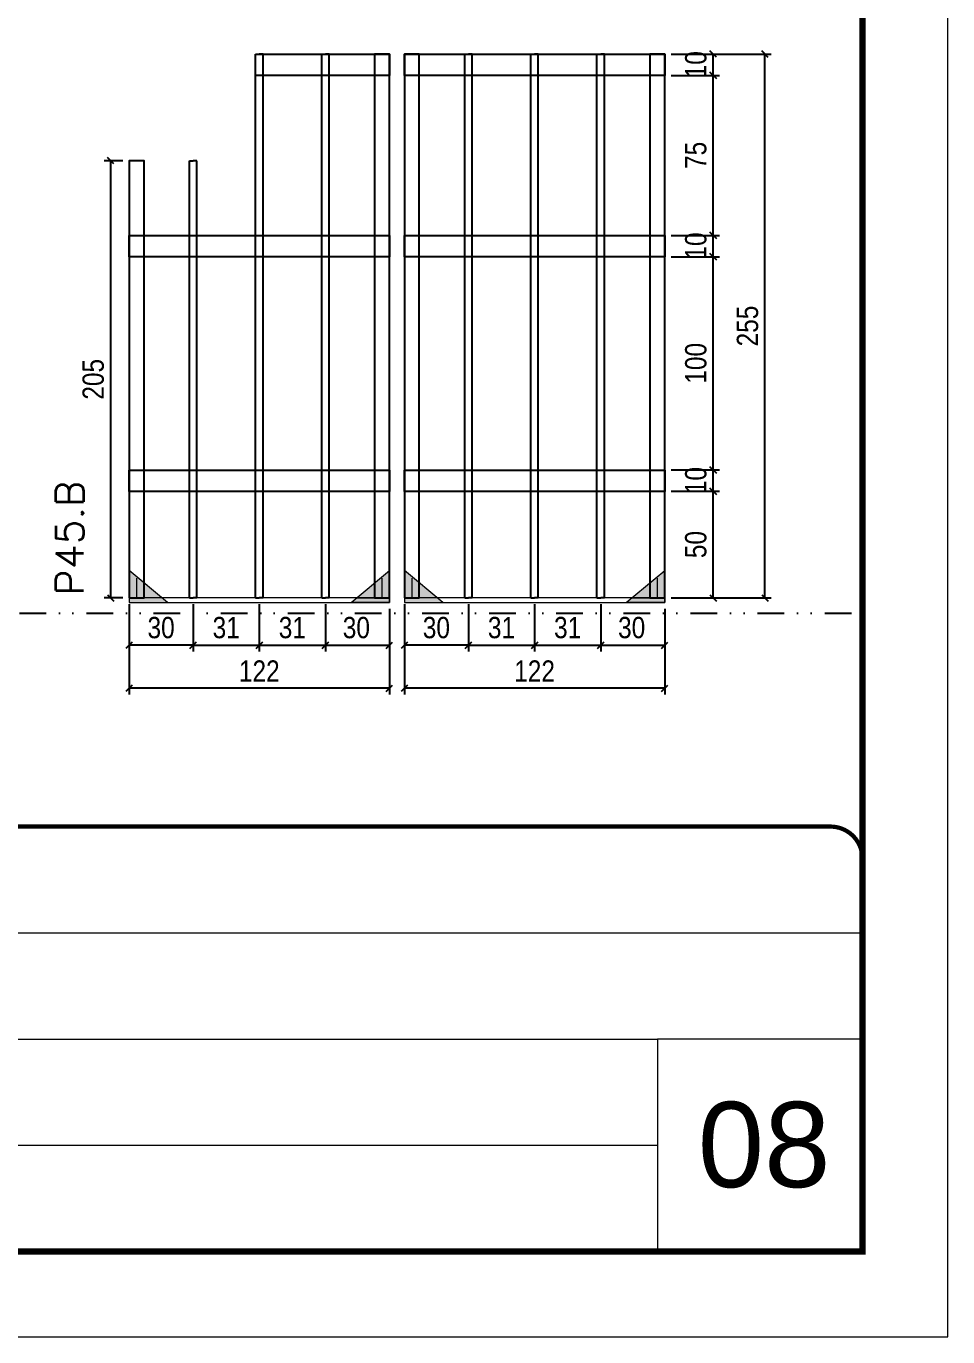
# Model space of a CAD drawing. Extents: x 14400 to 20667, y -21631 to 6985.
# Drawn here: x 20235 to 20667, y 4786 to 5401 of the extents above; entities that cross this region are included whole.
import ezdxf

# ---------------------------------------------------------------- set-up
doc = ezdxf.new("R2010")
doc.units = 0
for name, pattern in [('CONTINUO', [0]), ('DASHED', [0.75, 0.5, -0.25]), ('DIVIDE2', [0.625, 0.25, -0.125, 0, -0.125, 0, -0.125]), ('HIDDEN', [0.375, 0.25, -0.125])]:
    doc.linetypes.add(name, pattern=pattern)
for name, color, linetype, lineweight in [('CARIMBO', 255, 'Continuous', 9), ('Folhas', 255, 'Continuous', 9), ('Madeira', 126, 'Continuous', 18), ('Sarr 2.2x7', 40, 'Continuous', 9), ('SARRAFO DE PRESSAO', 251, 'DASHED', 9), ('Texto Seção', 7, 'Continuous', 15)]:
    doc.layers.add(name, color=color, linetype=linetype, lineweight=lineweight)
for name, color, linetype in [('COTA', 241, 'Continuous'), ('Nível', 160, 'Continuous'), ('SARR_2.2x10', 60, 'Continuous'), ('SARR_3.5x7', 81, 'Continuous'), ('SARR_7x7', 40, 'Continuous')]:
    doc.layers.add(name, color=color, linetype=linetype)
doc.styles.add('ARIAL', font='arial.ttf')
doc.styles.add('COTA TECNICA', font='techl___.ttf', dxfattribs={"height": 10})
doc.styles.add('REGUA-120', font='ROMANS.shx', dxfattribs={"height": 15})
doc.dimstyles.new('PAINEL', dxfattribs={"dimtxt": 10, "dimasz": 3, "dimexe": 3, "dimexo": 3, "dimgap": 3, "dimtad": 1, "dimdec": 1, "dimzin": 12, "dimdsep": 46, "dimtxsty": 'COTA TECNICA', "dimblk1": 'OBLIQUE', "dimblk2": 'OBLIQUE', "dimsah": 1, "dimcen": 0.9, "dimclrd": 4, "dimclre": 4, "dimclrt": 240, "dimadec": 1, "dimazin": 3, "dimtfac": 1, "dimtdec": 1, "dimtmove": 0, "dimatfit": 3, "dimfxl": 1, "dimtolj": 1, "dimtzin": 12, "dimarcsym": 0})

# ---------------------------------------------------------------- blocks, each defined once
blk = doc.blocks.new('9999999999')
at = {"color": 30, "linetype": 'CONTINUO'}
for p, q in [((98564.56, 34379.64), (99583.98, 34379.64)), ((98564.56, 34329.83), (99487.98, 34329.83)), ((99583.98, 34329.83), (99487.98, 34329.83)), ((99487.98, 34329.83), (99487.98, 34230.21)), ((98564.56, 34280.02), (99487.98, 34280.02))]:
    blk.add_line(p, q, dxfattribs=at)
at = {"color": 30, "linetype": 'CONTINUO', "const_width": 2}
blk.add_lwpolyline([(99583.98, 34230.21), (99583.98, 34414.45, 0.414214), (99568.98, 34429.45), (98228.98, 34429.45, 0.414214), (98213.98, 34414.45), (98213.98, 34245.21, 0.414214), (98228.98, 34230.21), (99583.98, 34230.21)], format="xyb", dxfattribs=at)
at = {"layer": 'Folhas'}
blk.add_lwpolyline([(98138.98, 34190.21), (99623.98, 34190.21), (99623.98, 35240.21), (98138.98, 35240.21)], close=True, dxfattribs=at)
at = {"layer": 'Folhas', "color": 30, "const_width": 3}
blk.add_lwpolyline([(98213.98, 34230.21), (99583.98, 34230.21), (99583.98, 35200.21), (98213.98, 35200.21)], close=True, dxfattribs=at)
blk = doc.blocks.new('_Oblique')
at = {"color": 0, "linetype": 'ByBlock', "lineweight": -2}
blk.add_line((-0.5, -0.5), (0.5, 0.5), dxfattribs=at)
blk = doc.blocks.new('*D709')
at = {"layer": 'COTA', "color": 4, "lineweight": -2, "transparency": 16777216}
for p, q in [((20412.34, 5114.44), (20412.34, 5087.26)), ((20534.34, 5114.44), (20534.34, 5087.26)), ((20534.34, 5090.26), (20412.34, 5090.26))]:
    blk.add_line(p, q, dxfattribs=at)
at = {"layer": 'Defpoints', "color": 0, "transparency": 16777216}
for p in [(20412.34, 5117.44), (20534.34, 5117.44), (20412.34, 5090.26)]:
    blk.add_point(p, dxfattribs=at)
at = {"layer": 'COTA', "color": 4, "lineweight": -2, "transparency": 16777216, "xscale": 3, "yscale": 3, "zscale": 3, "rotation": 180}
blk.add_blockref('_Oblique', (20412.34, 5090.26), dxfattribs=at)
at = {"layer": 'COTA', "color": 4, "lineweight": -2, "transparency": 16777216, "xscale": 3, "yscale": 3, "zscale": 3}
blk.add_blockref('_Oblique', (20534.34, 5090.26), dxfattribs=at)
at = {"layer": 'COTA', "color": 240, "transparency": 16777216, "insert": (20473.34, 5098.32), "char_height": 10, "attachment_point": 5, "style": 'COTA TECNICA'}
blk.add_mtext('\\A1;122', dxfattribs=at)
blk = doc.blocks.new('*D710')
at = {"layer": 'COTA', "color": 4, "lineweight": -2, "transparency": 16777216}
for p, q in [((20412.34, 5129.64), (20412.34, 5107.44)), ((20442.34, 5129.64), (20442.34, 5107.44)), ((20442.34, 5110.44), (20412.34, 5110.44))]:
    blk.add_line(p, q, dxfattribs=at)
at = {"layer": 'Defpoints', "color": 0, "transparency": 16777216}
for p in [(20412.34, 5132.64), (20442.34, 5132.64), (20412.34, 5110.44)]:
    blk.add_point(p, dxfattribs=at)
at = {"layer": 'COTA', "color": 4, "lineweight": -2, "transparency": 16777216, "xscale": 3, "yscale": 3, "zscale": 3, "rotation": 180}
blk.add_blockref('_Oblique', (20412.34, 5110.44), dxfattribs=at)
at = {"layer": 'COTA', "color": 4, "lineweight": -2, "transparency": 16777216, "xscale": 3, "yscale": 3, "zscale": 3}
blk.add_blockref('_Oblique', (20442.34, 5110.44), dxfattribs=at)
at = {"layer": 'COTA', "color": 240, "transparency": 16777216, "insert": (20427.34, 5118.65), "char_height": 10, "attachment_point": 5, "style": 'COTA TECNICA'}
blk.add_mtext('\\A1;30', dxfattribs=at)
blk = doc.blocks.new('*D711')
at = {"layer": 'COTA', "color": 4, "lineweight": -2, "transparency": 16777216}
for p, q in [((20504.34, 5129.64), (20504.34, 5107.44)), ((20534.34, 5127.44), (20534.34, 5107.44)), ((20504.34, 5110.44), (20534.34, 5110.44))]:
    blk.add_line(p, q, dxfattribs=at)
at = {"layer": 'Defpoints', "color": 0, "transparency": 16777216}
for p in [(20504.34, 5132.64), (20534.34, 5130.44), (20534.34, 5110.44)]:
    blk.add_point(p, dxfattribs=at)
at = {"layer": 'COTA', "color": 4, "lineweight": -2, "transparency": 16777216, "xscale": 3, "yscale": 3, "zscale": 3, "rotation": 180}
blk.add_blockref('_Oblique', (20504.34, 5110.44), dxfattribs=at)
at = {"layer": 'COTA', "color": 4, "lineweight": -2, "transparency": 16777216, "xscale": 3, "yscale": 3, "zscale": 3}
blk.add_blockref('_Oblique', (20534.34, 5110.44), dxfattribs=at)
at = {"layer": 'COTA', "color": 240, "transparency": 16777216, "insert": (20518.84, 5118.65), "char_height": 10, "attachment_point": 5, "style": 'COTA TECNICA'}
blk.add_mtext('\\A1;30', dxfattribs=at)
blk = doc.blocks.new('*D712')
at = {"layer": 'COTA', "color": 4, "lineweight": -2, "transparency": 16777216}
for p, q in [((20442.34, 5129.64), (20442.34, 5107.44)), ((20473.34, 5129.64), (20473.34, 5107.44)), ((20442.34, 5110.44), (20473.34, 5110.44))]:
    blk.add_line(p, q, dxfattribs=at)
at = {"layer": 'Defpoints', "color": 0, "transparency": 16777216}
for p in [(20442.34, 5132.64), (20473.34, 5132.64), (20473.34, 5110.44)]:
    blk.add_point(p, dxfattribs=at)
at = {"layer": 'COTA', "color": 4, "lineweight": -2, "transparency": 16777216, "xscale": 3, "yscale": 3, "zscale": 3, "rotation": 180}
blk.add_blockref('_Oblique', (20442.34, 5110.44), dxfattribs=at)
at = {"layer": 'COTA', "color": 4, "lineweight": -2, "transparency": 16777216, "xscale": 3, "yscale": 3, "zscale": 3}
blk.add_blockref('_Oblique', (20473.34, 5110.44), dxfattribs=at)
at = {"layer": 'COTA', "color": 240, "transparency": 16777216, "insert": (20457.84, 5118.65), "char_height": 10, "attachment_point": 5, "style": 'COTA TECNICA'}
blk.add_mtext('\\A1;31', dxfattribs=at)
blk = doc.blocks.new('*D713')
at = {"layer": 'COTA', "color": 4, "lineweight": -2, "transparency": 16777216}
for p, q in [((20537.34, 5182.64), (20560.04, 5182.64)), ((20557.04, 5132.64), (20557.04, 5182.64)), ((20537.34, 5132.64), (20560.04, 5132.64))]:
    blk.add_line(p, q, dxfattribs=at)
at = {"layer": 'Defpoints', "color": 0, "transparency": 16777216}
for p in [(20534.34, 5182.64), (20557.04, 5182.64), (20534.34, 5132.64)]:
    blk.add_point(p, dxfattribs=at)
at = {"layer": 'COTA', "color": 4, "lineweight": -2, "transparency": 16777216, "xscale": 3, "yscale": 3, "zscale": 3}
for p, rotation in [((20557.04, 5182.64), 90), ((20557.04, 5132.64), 270)]:
    blk.add_blockref('_Oblique', p, dxfattribs=dict(at, rotation=rotation))
at = {"layer": 'COTA', "color": 240, "transparency": 16777216, "insert": (20548.93, 5157.64), "char_height": 10, "attachment_point": 5, "rotation": 90, "style": 'COTA TECNICA'}
blk.add_mtext('\\A1;50', dxfattribs=at)
blk = doc.blocks.new('*D714')
at = {"layer": 'COTA', "color": 4, "lineweight": -2, "transparency": 16777216}
for p, q in [((20473.34, 5129.64), (20473.34, 5107.44)), ((20504.34, 5129.64), (20504.34, 5107.44)), ((20473.34, 5110.44), (20504.34, 5110.44))]:
    blk.add_line(p, q, dxfattribs=at)
at = {"layer": 'Defpoints', "color": 0, "transparency": 16777216}
for p in [(20473.34, 5132.64), (20504.34, 5132.64), (20504.34, 5110.44)]:
    blk.add_point(p, dxfattribs=at)
at = {"layer": 'COTA', "color": 4, "lineweight": -2, "transparency": 16777216, "xscale": 3, "yscale": 3, "zscale": 3, "rotation": 180}
blk.add_blockref('_Oblique', (20473.34, 5110.44), dxfattribs=at)
at = {"layer": 'COTA', "color": 4, "lineweight": -2, "transparency": 16777216, "xscale": 3, "yscale": 3, "zscale": 3}
blk.add_blockref('_Oblique', (20504.34, 5110.44), dxfattribs=at)
at = {"layer": 'COTA', "color": 240, "transparency": 16777216, "insert": (20488.84, 5118.65), "char_height": 10, "attachment_point": 5, "style": 'COTA TECNICA'}
blk.add_mtext('\\A1;31', dxfattribs=at)
blk = doc.blocks.new('*D715')
at = {"layer": 'COTA', "color": 4, "lineweight": -2, "transparency": 16777216}
for p, q in [((20537.34, 5192.64), (20560.04, 5192.64)), ((20557.04, 5182.64), (20557.04, 5192.64)), ((20537.34, 5182.64), (20560.04, 5182.64))]:
    blk.add_line(p, q, dxfattribs=at)
at = {"layer": 'Defpoints', "color": 0, "transparency": 16777216}
for p in [(20534.34, 5192.64), (20557.04, 5192.64), (20534.34, 5182.64)]:
    blk.add_point(p, dxfattribs=at)
at = {"layer": 'COTA', "color": 4, "lineweight": -2, "transparency": 16777216, "xscale": 3, "yscale": 3, "zscale": 3}
for p, rotation in [((20557.04, 5192.64), 90), ((20557.04, 5182.64), 270)]:
    blk.add_blockref('_Oblique', p, dxfattribs=dict(at, rotation=rotation))
at = {"layer": 'COTA', "color": 240, "transparency": 16777216, "insert": (20548.94, 5187.64), "char_height": 10, "attachment_point": 5, "rotation": 90, "style": 'COTA TECNICA'}
blk.add_mtext('\\A1;10', dxfattribs=at)
blk = doc.blocks.new('*D716')
at = {"layer": 'COTA', "color": 4, "lineweight": -2, "transparency": 16777216}
for p, q in [((20537.34, 5292.64), (20560.04, 5292.64)), ((20557.04, 5192.64), (20557.04, 5292.64)), ((20537.34, 5192.64), (20560.04, 5192.64))]:
    blk.add_line(p, q, dxfattribs=at)
at = {"layer": 'Defpoints', "color": 0, "transparency": 16777216}
for p in [(20534.34, 5292.64), (20557.04, 5292.64), (20534.34, 5192.64)]:
    blk.add_point(p, dxfattribs=at)
at = {"layer": 'COTA', "color": 4, "lineweight": -2, "transparency": 16777216, "xscale": 3, "yscale": 3, "zscale": 3}
for p, rotation in [((20557.04, 5292.64), 90), ((20557.04, 5192.64), 270)]:
    blk.add_blockref('_Oblique', p, dxfattribs=dict(at, rotation=rotation))
at = {"layer": 'COTA', "color": 240, "transparency": 16777216, "insert": (20548.94, 5242.64), "char_height": 10, "attachment_point": 5, "rotation": 90, "style": 'COTA TECNICA'}
blk.add_mtext('\\A1;100', dxfattribs=at)
blk = doc.blocks.new('*D717')
at = {"layer": 'COTA', "color": 4, "lineweight": -2, "transparency": 16777216}
for p, q in [((20537.34, 5302.64), (20560.04, 5302.64)), ((20557.04, 5292.64), (20557.04, 5302.64)), ((20537.34, 5292.64), (20560.04, 5292.64))]:
    blk.add_line(p, q, dxfattribs=at)
at = {"layer": 'Defpoints', "color": 0, "transparency": 16777216}
for p in [(20534.34, 5302.64), (20557.04, 5302.64), (20534.34, 5292.64)]:
    blk.add_point(p, dxfattribs=at)
at = {"layer": 'COTA', "color": 4, "lineweight": -2, "transparency": 16777216, "xscale": 3, "yscale": 3, "zscale": 3}
for p, rotation in [((20557.04, 5302.64), 90), ((20557.04, 5292.64), 270)]:
    blk.add_blockref('_Oblique', p, dxfattribs=dict(at, rotation=rotation))
at = {"layer": 'COTA', "color": 240, "transparency": 16777216, "insert": (20548.94, 5297.64), "char_height": 10, "attachment_point": 5, "rotation": 90, "style": 'COTA TECNICA'}
blk.add_mtext('\\A1;10', dxfattribs=at)
blk = doc.blocks.new('*D718')
at = {"layer": 'COTA', "color": 4, "lineweight": -2, "transparency": 16777216}
for p, q in [((20537.34, 5377.64), (20560.04, 5377.64)), ((20557.04, 5302.64), (20557.04, 5377.64)), ((20537.34, 5302.64), (20560.04, 5302.64))]:
    blk.add_line(p, q, dxfattribs=at)
at = {"layer": 'Defpoints', "color": 0, "transparency": 16777216}
for p in [(20534.34, 5377.64), (20557.04, 5377.64), (20534.34, 5302.64)]:
    blk.add_point(p, dxfattribs=at)
at = {"layer": 'COTA', "color": 4, "lineweight": -2, "transparency": 16777216, "xscale": 3, "yscale": 3, "zscale": 3}
for p, rotation in [((20557.04, 5377.64), 90), ((20557.04, 5302.64), 270)]:
    blk.add_blockref('_Oblique', p, dxfattribs=dict(at, rotation=rotation))
at = {"layer": 'COTA', "color": 240, "transparency": 16777216, "insert": (20548.93, 5340.14), "char_height": 10, "attachment_point": 5, "rotation": 90, "style": 'COTA TECNICA'}
blk.add_mtext('\\A1;75', dxfattribs=at)
blk = doc.blocks.new('*D719')
at = {"layer": 'COTA', "color": 4, "lineweight": -2, "transparency": 16777216}
for p, q in [((20537.34, 5387.64), (20560.04, 5387.64)), ((20557.04, 5377.64), (20557.04, 5387.64)), ((20537.34, 5377.64), (20560.04, 5377.64))]:
    blk.add_line(p, q, dxfattribs=at)
at = {"layer": 'Defpoints', "color": 0, "transparency": 16777216}
for p in [(20534.34, 5387.64), (20557.04, 5387.64), (20534.34, 5377.64)]:
    blk.add_point(p, dxfattribs=at)
at = {"layer": 'COTA', "color": 4, "lineweight": -2, "transparency": 16777216, "xscale": 3, "yscale": 3, "zscale": 3}
for p, rotation in [((20557.04, 5387.64), 90), ((20557.04, 5377.64), 270)]:
    blk.add_blockref('_Oblique', p, dxfattribs=dict(at, rotation=rotation))
at = {"layer": 'COTA', "color": 240, "transparency": 16777216, "insert": (20548.94, 5382.64), "char_height": 10, "attachment_point": 5, "rotation": 90, "style": 'COTA TECNICA'}
blk.add_mtext('\\A1;10', dxfattribs=at)
blk = doc.blocks.new('*D720')
at = {"layer": 'COTA', "color": 4, "lineweight": -2, "transparency": 16777216}
for p, q in [((20283.34, 5114.44), (20283.34, 5087.26)), ((20405.34, 5114.44), (20405.34, 5087.26)), ((20405.34, 5090.26), (20283.34, 5090.26))]:
    blk.add_line(p, q, dxfattribs=at)
at = {"layer": 'Defpoints', "color": 0, "transparency": 16777216}
for p in [(20283.34, 5117.44), (20405.34, 5117.44), (20283.34, 5090.26)]:
    blk.add_point(p, dxfattribs=at)
at = {"layer": 'COTA', "color": 4, "lineweight": -2, "transparency": 16777216, "xscale": 3, "yscale": 3, "zscale": 3, "rotation": 180}
blk.add_blockref('_Oblique', (20283.34, 5090.26), dxfattribs=at)
at = {"layer": 'COTA', "color": 4, "lineweight": -2, "transparency": 16777216, "xscale": 3, "yscale": 3, "zscale": 3}
blk.add_blockref('_Oblique', (20405.34, 5090.26), dxfattribs=at)
at = {"layer": 'COTA', "color": 240, "transparency": 16777216, "insert": (20344.34, 5098.32), "char_height": 10, "attachment_point": 5, "style": 'COTA TECNICA'}
blk.add_mtext('\\A1;122', dxfattribs=at)
blk = doc.blocks.new('*D721')
at = {"layer": 'COTA', "color": 4, "lineweight": -2, "transparency": 16777216}
for p, q in [((20283.34, 5129.64), (20283.34, 5107.44)), ((20313.34, 5129.64), (20313.34, 5107.44)), ((20313.34, 5110.44), (20283.34, 5110.44))]:
    blk.add_line(p, q, dxfattribs=at)
at = {"layer": 'Defpoints', "color": 0, "transparency": 16777216}
for p in [(20283.34, 5132.64), (20313.34, 5132.64), (20283.34, 5110.44)]:
    blk.add_point(p, dxfattribs=at)
at = {"layer": 'COTA', "color": 4, "lineweight": -2, "transparency": 16777216, "xscale": 3, "yscale": 3, "zscale": 3, "rotation": 180}
blk.add_blockref('_Oblique', (20283.34, 5110.44), dxfattribs=at)
at = {"layer": 'COTA', "color": 4, "lineweight": -2, "transparency": 16777216, "xscale": 3, "yscale": 3, "zscale": 3}
blk.add_blockref('_Oblique', (20313.34, 5110.44), dxfattribs=at)
at = {"layer": 'COTA', "color": 240, "transparency": 16777216, "insert": (20298.34, 5118.65), "char_height": 10, "attachment_point": 5, "style": 'COTA TECNICA'}
blk.add_mtext('\\A1;30', dxfattribs=at)
blk = doc.blocks.new('*D722')
at = {"layer": 'COTA', "color": 4, "lineweight": -2, "transparency": 16777216}
for p, q in [((20375.34, 5129.64), (20375.34, 5107.44)), ((20405.34, 5127.44), (20405.34, 5107.44)), ((20375.34, 5110.44), (20405.34, 5110.44))]:
    blk.add_line(p, q, dxfattribs=at)
at = {"layer": 'Defpoints', "color": 0, "transparency": 16777216}
for p in [(20375.34, 5132.64), (20405.34, 5130.44), (20405.34, 5110.44)]:
    blk.add_point(p, dxfattribs=at)
at = {"layer": 'COTA', "color": 4, "lineweight": -2, "transparency": 16777216, "xscale": 3, "yscale": 3, "zscale": 3, "rotation": 180}
blk.add_blockref('_Oblique', (20375.34, 5110.44), dxfattribs=at)
at = {"layer": 'COTA', "color": 4, "lineweight": -2, "transparency": 16777216, "xscale": 3, "yscale": 3, "zscale": 3}
blk.add_blockref('_Oblique', (20405.34, 5110.44), dxfattribs=at)
at = {"layer": 'COTA', "color": 240, "transparency": 16777216, "insert": (20389.84, 5118.65), "char_height": 10, "attachment_point": 5, "style": 'COTA TECNICA'}
blk.add_mtext('\\A1;30', dxfattribs=at)
blk = doc.blocks.new('*D723')
at = {"layer": 'COTA', "color": 4, "lineweight": -2, "transparency": 16777216}
for p, q in [((20313.34, 5129.64), (20313.34, 5107.44)), ((20344.34, 5129.64), (20344.34, 5107.44)), ((20313.34, 5110.44), (20344.34, 5110.44))]:
    blk.add_line(p, q, dxfattribs=at)
at = {"layer": 'Defpoints', "color": 0, "transparency": 16777216}
for p in [(20313.34, 5132.64), (20344.34, 5132.64), (20344.34, 5110.44)]:
    blk.add_point(p, dxfattribs=at)
at = {"layer": 'COTA', "color": 4, "lineweight": -2, "transparency": 16777216, "xscale": 3, "yscale": 3, "zscale": 3, "rotation": 180}
blk.add_blockref('_Oblique', (20313.34, 5110.44), dxfattribs=at)
at = {"layer": 'COTA', "color": 4, "lineweight": -2, "transparency": 16777216, "xscale": 3, "yscale": 3, "zscale": 3}
blk.add_blockref('_Oblique', (20344.34, 5110.44), dxfattribs=at)
at = {"layer": 'COTA', "color": 240, "transparency": 16777216, "insert": (20328.84, 5118.65), "char_height": 10, "attachment_point": 5, "style": 'COTA TECNICA'}
blk.add_mtext('\\A1;31', dxfattribs=at)
blk = doc.blocks.new('*D724')
at = {"layer": 'COTA', "color": 4, "lineweight": -2, "transparency": 16777216}
for p, q in [((20344.34, 5129.64), (20344.34, 5107.44)), ((20375.34, 5129.64), (20375.34, 5107.44)), ((20344.34, 5110.44), (20375.34, 5110.44))]:
    blk.add_line(p, q, dxfattribs=at)
at = {"layer": 'Defpoints', "color": 0, "transparency": 16777216}
for p in [(20344.34, 5132.64), (20375.34, 5132.64), (20375.34, 5110.44)]:
    blk.add_point(p, dxfattribs=at)
at = {"layer": 'COTA', "color": 4, "lineweight": -2, "transparency": 16777216, "xscale": 3, "yscale": 3, "zscale": 3, "rotation": 180}
blk.add_blockref('_Oblique', (20344.34, 5110.44), dxfattribs=at)
at = {"layer": 'COTA', "color": 4, "lineweight": -2, "transparency": 16777216, "xscale": 3, "yscale": 3, "zscale": 3}
blk.add_blockref('_Oblique', (20375.34, 5110.44), dxfattribs=at)
at = {"layer": 'COTA', "color": 240, "transparency": 16777216, "insert": (20359.84, 5118.65), "char_height": 10, "attachment_point": 5, "style": 'COTA TECNICA'}
blk.add_mtext('\\A1;31', dxfattribs=at)
blk = doc.blocks.new('*D725')
at = {"layer": 'COTA', "color": 4, "lineweight": -2, "transparency": 16777216}
for p, q in [((20280.34, 5337.64), (20271.68, 5337.64)), ((20274.68, 5337.64), (20274.68, 5132.64)), ((20280.34, 5132.64), (20271.68, 5132.64))]:
    blk.add_line(p, q, dxfattribs=at)
at = {"layer": 'Defpoints', "color": 0, "transparency": 16777216}
for p in [(20283.34, 5337.64), (20274.68, 5132.64), (20283.34, 5132.64)]:
    blk.add_point(p, dxfattribs=at)
at = {"layer": 'COTA', "color": 4, "lineweight": -2, "transparency": 16777216, "xscale": 3, "yscale": 3, "zscale": 3}
for p, rotation in [((20274.68, 5337.64), 90), ((20274.68, 5132.64), 270)]:
    blk.add_blockref('_Oblique', p, dxfattribs=dict(at, rotation=rotation))
at = {"layer": 'COTA', "color": 240, "transparency": 16777216, "insert": (20266.57, 5235.14), "char_height": 10, "attachment_point": 5, "rotation": 90, "style": 'COTA TECNICA'}
blk.add_mtext('\\A1;205', dxfattribs=at)
blk = doc.blocks.new('*D726')
at = {"layer": 'COTA', "color": 4, "lineweight": -2, "transparency": 16777216}
for p, q in [((20537.34, 5387.6), (20584.28, 5387.6)), ((20581.28, 5132.64), (20581.28, 5387.6)), ((20537.34, 5132.64), (20584.28, 5132.64))]:
    blk.add_line(p, q, dxfattribs=at)
at = {"layer": 'Defpoints', "color": 0, "transparency": 16777216}
for p in [(20534.34, 5387.6), (20581.28, 5387.6), (20534.34, 5132.64)]:
    blk.add_point(p, dxfattribs=at)
at = {"layer": 'COTA', "color": 4, "lineweight": -2, "transparency": 16777216, "xscale": 3, "yscale": 3, "zscale": 3}
for p, rotation in [((20581.28, 5387.6), 90), ((20581.28, 5132.64), 270)]:
    blk.add_blockref('_Oblique', p, dxfattribs=dict(at, rotation=rotation))
at = {"layer": 'COTA', "color": 240, "transparency": 16777216, "insert": (20573.17, 5260.12), "char_height": 10, "attachment_point": 5, "rotation": 90, "style": 'COTA TECNICA'}
blk.add_mtext('\\A1;255', dxfattribs=at)

msp = doc.modelspace()

# ---------------------------------------------------------------- hatches: boundary and pattern name
at = {"layer": 'Madeira'}
h = msp.add_hatch(color=252, dxfattribs=at)
h.dxf.hatch_style = 2
h.paths.add_polyline_path([(20283.34, 5145.44), (20283.34, 5130.44), (20301.34, 5130.44)])
h = msp.add_hatch(color=252, dxfattribs=at)
h.dxf.hatch_style = 2
h.paths.add_polyline_path([(20405.34, 5145.44), (20405.34, 5130.44), (20387.34, 5130.44)])
h = msp.add_hatch(color=252, dxfattribs=at)
h.dxf.hatch_style = 2
h.paths.add_polyline_path([(20412.34, 5145.44), (20412.34, 5130.44), (20430.34, 5130.44)])
h = msp.add_hatch(color=252, dxfattribs=at)
h.dxf.hatch_style = 2
h.paths.add_polyline_path([(20534.34, 5145.44), (20534.34, 5130.44), (20516.34, 5130.44)])

# ---------------------------------------------------------------- linework, layer by layer
at = {"layer": 'Madeira', "color": 1, "linetype": 'HIDDEN'}
for p, q in [((20286.84, 5141.94), (20286.84, 5132.64)), ((20286.84, 5141.94), (20286.84, 5132.64)), ((20290.34, 5138.43), (20290.34, 5132.64)), ((20401.84, 5141.94), (20401.84, 5132.64)), ((20401.84, 5141.94), (20401.84, 5132.64)), ((20415.84, 5141.94), (20415.84, 5132.64)), ((20415.84, 5141.94), (20415.84, 5132.64)), ((20419.34, 5138.43), (20419.34, 5132.64)), ((20530.84, 5141.94), (20530.84, 5132.64)), ((20530.84, 5141.94), (20530.84, 5132.64)), ((20293.17, 5132.64), (20283.34, 5132.64)), ((20293.17, 5132.64), (20283.34, 5132.64)), ((20299.14, 5132.64), (20283.34, 5132.64)), ((20389.54, 5132.64), (20405.34, 5132.64)), ((20395.51, 5132.64), (20405.34, 5132.64)), ((20395.51, 5132.64), (20405.34, 5132.64)), ((20422.17, 5132.64), (20412.34, 5132.64)), ((20422.17, 5132.64), (20412.34, 5132.64)), ((20428.14, 5132.64), (20412.34, 5132.64)), ((20518.54, 5132.64), (20534.34, 5132.64)), ((20524.51, 5132.64), (20534.34, 5132.64)), ((20524.51, 5132.64), (20534.34, 5132.64))]:
    msp.add_line(p, q, dxfattribs=at)
at = {"layer": 'Madeira'}
for p, q in [((20283.34, 5132.64), (20283.34, 5130.44)), ((20283.34, 5132.64), (20283.34, 5130.44)), ((20283.34, 5132.64), (20283.34, 5130.44)), ((20412.34, 5132.64), (20412.34, 5130.44)), ((20412.34, 5132.64), (20412.34, 5130.44)), ((20412.34, 5132.64), (20412.34, 5130.44))]:
    msp.add_line(p, q, dxfattribs=at)
at = {"layer": 'Madeira', "color": 0}
for points in [[(20283.34, 5145.44), (20283.34, 5130.44), (20301.34, 5130.44), (20283.34, 5145.44)], [(20405.34, 5145.44), (20405.34, 5130.44), (20387.34, 5130.44), (20405.34, 5145.44)], [(20412.34, 5145.44), (20412.34, 5130.44), (20430.34, 5130.44), (20412.34, 5145.44)], [(20534.34, 5145.44), (20534.34, 5130.44), (20516.34, 5130.44), (20534.34, 5145.44)]]:
    msp.add_lwpolyline(points, dxfattribs=at)
at = {"layer": 'Nível', "color": 4, "linetype": 'DIVIDE2', "ltscale": 50}
msp.add_line((19256.97, 5125.44), (20626.97, 5125.44), dxfattribs=at)
at = {"layer": 'Sarr 2.2x7'}
for points in [[(20405.34, 5132.64), (20283.34, 5132.64), (20283.34, 5130.44), (20405.34, 5130.44)], [(20534.34, 5132.64), (20412.34, 5132.64), (20412.34, 5130.44), (20534.34, 5130.44)]]:
    msp.add_lwpolyline(points, close=True, dxfattribs=at)
at = {"layer": 'SARR_2.2x10'}
for points in [[(20342.59, 5387.6), (20405.34, 5387.6), (20405.34, 5377.6), (20342.59, 5377.6)], [(20412.34, 5387.6), (20534.34, 5387.6), (20534.34, 5377.6), (20412.34, 5377.6)], [(20283.34, 5302.6), (20405.34, 5302.6), (20405.34, 5292.6), (20283.34, 5292.6)], [(20412.34, 5302.6), (20534.34, 5302.6), (20534.34, 5292.6), (20412.34, 5292.6)], [(20283.34, 5192.6), (20405.34, 5192.6), (20405.34, 5182.6), (20283.34, 5182.6)], [(20412.34, 5192.6), (20534.34, 5192.6), (20534.34, 5182.6), (20412.34, 5182.6)]]:
    msp.add_lwpolyline(points, close=True, dxfattribs=at)
at = {"layer": 'SARR_3.5x7'}
for p, q in [((20342.59, 5132.64), (20342.59, 5387.6)), ((20342.59, 5387.6), (20344.34, 5387.6)), ((20346.09, 5387.6), (20344.34, 5387.6)), ((20346.09, 5132.64), (20346.09, 5387.6)), ((20373.59, 5132.64), (20373.59, 5387.6)), ((20373.59, 5387.6), (20375.34, 5387.6)), ((20377.09, 5387.6), (20375.34, 5387.6)), ((20377.09, 5132.64), (20377.09, 5387.6)), ((20440.59, 5132.64), (20440.59, 5387.6)), ((20440.59, 5387.6), (20442.34, 5387.6)), ((20444.09, 5387.6), (20442.34, 5387.6)), ((20444.09, 5132.64), (20444.09, 5387.6)), ((20471.59, 5132.64), (20471.59, 5387.6)), ((20471.59, 5387.6), (20473.34, 5387.6)), ((20475.09, 5387.6), (20473.34, 5387.6)), ((20475.09, 5132.64), (20475.09, 5387.6)), ((20502.59, 5132.64), (20502.59, 5387.6)), ((20502.59, 5387.6), (20504.34, 5387.6)), ((20506.09, 5387.6), (20504.34, 5387.6)), ((20506.09, 5132.64), (20506.09, 5387.6)), ((20311.59, 5132.64), (20311.59, 5337.64)), ((20311.59, 5337.64), (20313.34, 5337.64)), ((20315.09, 5337.64), (20313.34, 5337.64)), ((20315.09, 5132.64), (20315.09, 5337.64)), ((20311.59, 5132.64), (20313.34, 5132.64)), ((20315.09, 5132.64), (20313.34, 5132.64)), ((20342.59, 5132.64), (20344.34, 5132.64)), ((20346.09, 5132.64), (20344.34, 5132.64)), ((20373.59, 5132.64), (20375.34, 5132.64)), ((20377.09, 5132.64), (20375.34, 5132.64)), ((20440.59, 5132.64), (20442.34, 5132.64)), ((20444.09, 5132.64), (20442.34, 5132.64)), ((20471.59, 5132.64), (20473.34, 5132.64)), ((20475.09, 5132.64), (20473.34, 5132.64)), ((20502.59, 5132.64), (20504.34, 5132.64)), ((20506.09, 5132.64), (20504.34, 5132.64))]:
    msp.add_line(p, q, dxfattribs=at)
at = {"layer": 'SARR_7x7'}
for points in [[(20398.34, 5132.64), (20405.34, 5132.64), (20405.34, 5387.6), (20398.34, 5387.6)], [(20412.34, 5132.64), (20419.34, 5132.64), (20419.34, 5387.6), (20412.34, 5387.6)], [(20527.34, 5132.64), (20534.34, 5132.64), (20534.34, 5387.6), (20527.34, 5387.6)], [(20283.34, 5132.64), (20290.34, 5132.64), (20290.34, 5337.64), (20283.34, 5337.64)]]:
    msp.add_lwpolyline(points, close=True, dxfattribs=at)

# ---------------------------------------------------------------- block references
at = {"layer": 'SARRAFO DE PRESSAO', "color": 6, "linetype": 'ByBlock'}
msp.add_blockref('9999999999', (-78957.01, -29404.05), dxfattribs=at)

# ---------------------------------------------------------------- texts
at = {"layer": 'CARIMBO', "style": 'ARIAL'}
msp.add_text('08', height=40, dxfattribs=at).set_placement((20549.83, 4856.3))
at = {"layer": 'Texto Seção', "style": 'REGUA-120', "width": 1.05}
msp.add_text('P45.B', height=13, rotation=90, dxfattribs=at).set_placement((20262.05, 5133.73))

# ---------------------------------------------------------------- dimensions: what is measured, and where the dimension line sits
at = {"layer": 'COTA'}
for base, p1, p2, picture, middle in [((20557.04, 5387.64), (20534.34, 5377.64), (20534.34, 5387.64), '*D719', (20557.04, 5382.64)), ((20557.04, 5302.64), (20534.34, 5292.64), (20534.34, 5302.64), '*D717', (20557.04, 5297.64)), ((20557.04, 5192.64), (20534.34, 5182.64), (20534.34, 5192.64), '*D715', (20557.04, 5187.64))]:
    dim = msp.add_linear_dim(base=base, p1=p1, p2=p2, angle=90, dimstyle='PAINEL', override={"dimtmove": 1}, dxfattribs=at)
    dim.commit()
    dim.dimension.update_dxf_attribs({"geometry": picture, "text_midpoint": middle, "dimtype": 160})
for base, p1, p2, picture, middle in [((20581.28, 5387.6), (20534.34, 5132.64), (20534.34, 5387.6), '*D726', (20573.17, 5260.12)), ((20274.68, 5132.64), (20283.34, 5337.64), (20283.34, 5132.64), '*D725', (20266.57, 5235.14))]:
    dim = msp.add_linear_dim(base=base, p1=p1, p2=p2, angle=90, dimstyle='PAINEL', dxfattribs=at)
    dim.commit()
    dim.dimension.update_dxf_attribs({"geometry": picture, "text_midpoint": middle})
for base, p1, p2, angle, picture, middle in [((20557.04, 5377.64), (20534.34, 5302.64), (20534.34, 5377.64), 90, '*D718', (20548.93, 5340.14)), ((20557.04, 5292.64), (20534.34, 5192.64), (20534.34, 5292.64), 90, '*D716', (20548.94, 5242.64)), ((20557.04, 5182.64), (20534.34, 5132.64), (20534.34, 5182.64), 90, '*D713', (20548.93, 5157.64)), ((20283.34, 5110.44), (20313.34, 5132.64), (20283.34, 5132.64), 180, '*D721', (20298.34, 5118.65)), ((20412.34, 5110.44), (20442.34, 5132.64), (20412.34, 5132.64), 180, '*D710', (20427.34, 5118.65)), ((20283.34, 5090.26), (20405.34, 5117.44), (20283.34, 5117.44), 180, '*D720', (20344.34, 5098.32)), ((20412.34, 5090.26), (20534.34, 5117.44), (20412.34, 5117.44), 180, '*D709', (20473.34, 5098.32))]:
    dim = msp.add_linear_dim(base=base, p1=p1, p2=p2, angle=angle, dimstyle='PAINEL', override={"dimtmove": 1}, dxfattribs=at)
    dim.commit()
    dim.dimension.update_dxf_attribs({"geometry": picture, "text_midpoint": middle})
for base, p1, p2, picture, middle in [((20344.34, 5110.44), (20313.34, 5132.64), (20344.34, 5132.64), '*D723', (20328.84, 5118.65)), ((20375.34, 5110.44), (20344.34, 5132.64), (20375.34, 5132.64), '*D724', (20359.84, 5118.65)), ((20473.34, 5110.44), (20442.34, 5132.64), (20473.34, 5132.64), '*D712', (20457.84, 5118.65)), ((20504.34, 5110.44), (20473.34, 5132.64), (20504.34, 5132.64), '*D714', (20488.84, 5118.65))]:
    dim = msp.add_linear_dim(base=base, p1=p1, p2=p2, dimstyle='PAINEL', override={"dimtmove": 1}, dxfattribs=at)
    dim.commit()
    dim.dimension.update_dxf_attribs({"geometry": picture, "text_midpoint": middle})
for base, p1, p2, picture, middle in [((20405.34, 5110.44), (20375.34, 5132.64), (20405.34, 5130.44), '*D722', (20389.84, 5110.44)), ((20534.34, 5110.44), (20504.34, 5132.64), (20534.34, 5130.44), '*D711', (20518.84, 5110.44))]:
    dim = msp.add_linear_dim(base=base, p1=p1, p2=p2, dimstyle='PAINEL', override={"dimtmove": 1}, dxfattribs=at)
    dim.commit()
    dim.dimension.update_dxf_attribs({"geometry": picture, "text_midpoint": middle, "dimtype": 160})

doc.saveas('drawing.dxf')
